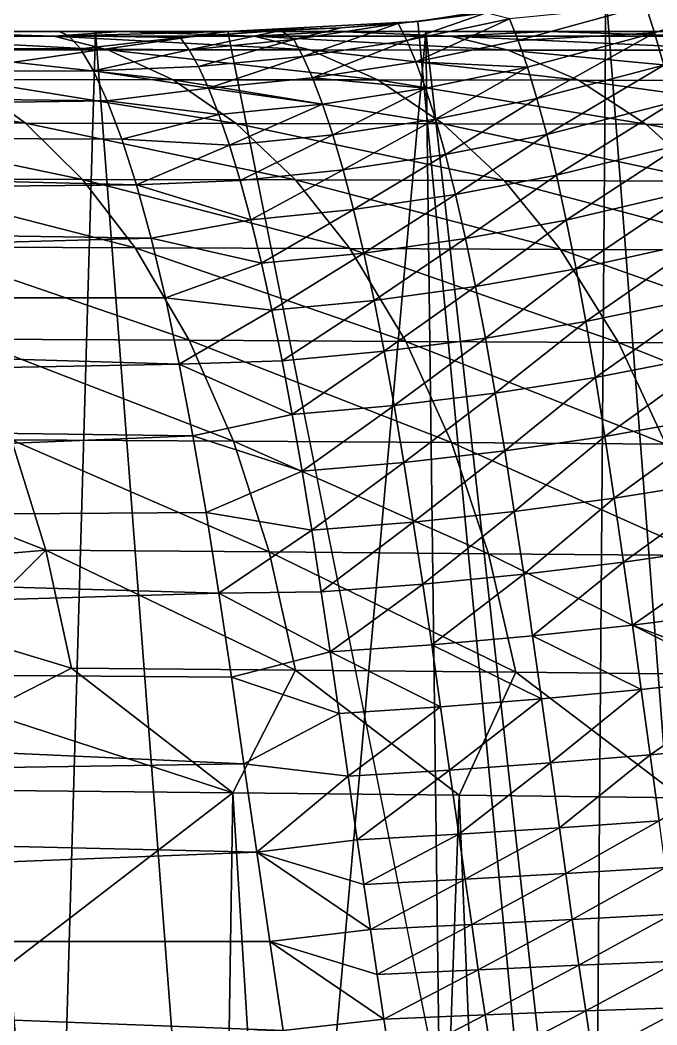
# Model space of a CAD drawing. Extents: x -53 to 3.8, y 0 to 88.2.
# Drawn here: x -11.576 to -10.175, y 68.064 to 70.274 of the extents above; entities that cross this region are included whole.
import ezdxf

# ---------------------------------------------------------------- set-up
doc = ezdxf.new("R2010")
doc.units = 0

msp = doc.modelspace()

# ---------------------------------------------------------------- linework, layer by layer
for points in [[(-10.2874, 70.3364), (-9.88293, 70.4448), (-9.97236, 66.234)], [(-10.7009, 70.2709), (-10.5502, 70.2896, 2.48628), (-10.2874, 70.3364)], [(-10.7009, 70.2709), (-10.2874, 70.3364), (-10.3189, 66.249)], [(-10.3189, 66.249), (-10.2874, 70.3364), (-9.97236, 66.234)], [(-9.90612, 70.3391, 2.90655), (-10.199, 70.3059, 2.73059), (-10.1798, 70.2459, 2.87859)], [(-10.1597, 70.1748, 3.02278), (-9.90612, 70.3391, 2.90655), (-10.1798, 70.2459, 2.87859)], [(-10.199, 70.3059, 2.73059), (-10.4992, 70.277, 2.57027), (-10.4799, 70.2291, 2.71661)], [(-10.1798, 70.2459, 2.87859), (-10.199, 70.3059, 2.73059), (-10.4799, 70.2291, 2.71661)], [(-10.5502, 70.2896, 2.48628), (-10.7187, 70.2691, 2.42843), (-10.7441, 70.2661, 2.42173)], [(-10.7441, 70.2661, 2.42173), (-10.7252, 70.2294, 2.56762), (-10.5502, 70.2896, 2.48628)], [(-10.7252, 70.2294, 2.56762), (-10.4992, 70.277, 2.57027), (-10.5502, 70.2896, 2.48628)], [(-10.7187, 70.2691, 2.42843), (-10.5502, 70.2896, 2.48628), (-10.7009, 70.2709)], [(-11.119, 70.249), (-10.8701, 70.2567, 2.36979), (-10.7009, 70.2709)], [(-11.119, 70.249), (-10.7009, 70.2709), (-10.3189, 66.249)], [(-10.7441, 70.2661, 2.42173), (-10.8701, 70.2567, 2.36979), (-10.9733, 70.231, 2.42491)], [(-10.9733, 70.231, 2.42491), (-10.9535, 70.1942, 2.56889), (-10.7441, 70.2661, 2.42173)], [(-10.9535, 70.1942, 2.56889), (-10.7252, 70.2294, 2.56762), (-10.7441, 70.2661, 2.42173)], [(-10.8701, 70.2567, 2.36979), (-10.7187, 70.2691, 2.42843), (-10.7009, 70.2709)], [(-10.7187, 70.2691, 2.42843), (-10.8701, 70.2567, 2.36979), (-10.7441, 70.2661, 2.42173)], [(-10.4992, 70.277, 2.57027), (-10.7252, 70.2294, 2.56762), (-10.7051, 70.182, 2.71099)], [(-10.4799, 70.2291, 2.71661), (-10.4992, 70.277, 2.57027), (-10.7051, 70.182, 2.71099)], [(-38.9169, 66.249), (-11.119, 70.249), (-10.3189, 66.249)], [(-38.131, 70.249), (-11.119, 70.249), (-38.9169, 66.249)], [(-38.131, 70.249), (-11.4898, 70.249, 2), (-11.119, 70.249)], [(-37.7665, 70.249, 2), (-11.4898, 70.249, 2), (-38.131, 70.249)], [(-11.4898, 70.249, 2), (-37.7874, 70.2393, 2.19622), (-27.4602, 70.2244, 2.31287)], [(-11.4898, 70.249, 2), (-37.7665, 70.249, 2), (-37.7874, 70.2393, 2.19622)], [(-27.4602, 70.2244, 2.31287), (-21.7785, 70.2244, 2.31287), (-11.4898, 70.249, 2)], [(-21.7785, 70.2244, 2.31287), (-16.0969, 70.2244, 2.31287), (-11.4898, 70.249, 2)], [(-11.4898, 70.249, 2), (-16.0969, 70.2244, 2.31287), (-11.4683, 70.2393, 2.19623)], [(-11.4683, 70.2393, 2.19623), (-16.0969, 70.2244, 2.31287), (-11.4428, 70.2104, 2.39048)], [(-11.3541, 70.249, 17.7144), (-14.6319, 70.249, 17.1395), (-11.8389, 70.249, 18.0738)], [(-13.7833, 70.249, 16.6157), (-14.6319, 70.249, 17.1395), (-11.3541, 70.249, 17.7144)], [(-10.8793, 70.249, 17.3418), (-13.7833, 70.249, 16.6157), (-11.3541, 70.249, 17.7144)], [(-10.4151, 70.249, 16.9561), (-13.7833, 70.249, 16.6157), (-10.8793, 70.249, 17.3418)], [(-12.962, 70.249, 16.0499), (-13.7833, 70.249, 16.6157), (-10.4151, 70.249, 16.9561)], [(-9.96162, 70.249, 16.5579), (-12.962, 70.249, 16.0499), (-10.4151, 70.249, 16.9561)], [(-12.1702, 70.249, 15.4436), (-12.962, 70.249, 16.0499), (-9.96162, 70.249, 16.5579)], [(-9.51938, 70.249, 16.1472), (-12.1702, 70.249, 15.4436), (-9.96162, 70.249, 16.5579)], [(-9.08868, 70.249, 15.7244), (-12.1702, 70.249, 15.4436), (-9.51938, 70.249, 16.1472)], [(-11.4099, 70.249, 14.7982), (-12.1702, 70.249, 15.4436), (-9.08868, 70.249, 15.7244)], [(-12.1702, 70.249, 15.4436), (-11.4099, 70.249, 14.7982), (-11.5365, 65.8584, 15.7874)], [(-12.0109, 65.8584, 16.1892), (-12.1702, 70.249, 15.4436), (-11.5365, 65.8584, 15.7874)], [(-11.5015, 70.2388, 18.0768), (-11.8389, 70.249, 18.0738), (-11.9505, 70.2388, 18.3995)], [(-11.3831, 70.2084, 18.2369), (-11.9505, 70.2388, 18.3995), (-11.8364, 70.2086, 18.5623)], [(-11.5015, 70.2388, 18.0768), (-11.9505, 70.2388, 18.3995), (-11.3831, 70.2084, 18.2369)], [(-11.3541, 70.249, 17.7144), (-11.8389, 70.249, 18.0738), (-11.5015, 70.2388, 18.0768)], [(-11.5365, 65.8584, 15.7874), (-11.4099, 70.249, 14.7982), (-11.075, 65.8584, 15.3709)], [(-11.0608, 70.2388, 17.7429), (-11.3541, 70.249, 17.7144), (-11.5015, 70.2388, 18.0768)], [(-10.9382, 70.2083, 17.9003), (-11.5015, 70.2388, 18.0768), (-11.3831, 70.2084, 18.2369)], [(-11.0608, 70.2388, 17.7429), (-11.5015, 70.2388, 18.0768), (-10.9382, 70.2083, 17.9003)], [(-11.4683, 70.2393, 2.19623), (-11.119, 70.249, 2.24308), (-11.4898, 70.249, 2)], [(-11.119, 70.249), (-11.4898, 70.249, 2), (-11.119, 70.249, 2.24308)], [(-11.2233, 70.2354, 2.28596), (-11.119, 70.249, 2.24308), (-11.4683, 70.2393, 2.19623)], [(-11.4428, 70.2104, 2.39048), (-11.2233, 70.2354, 2.28596), (-11.4683, 70.2393, 2.19623)], [(-8.66982, 70.249, 15.2899), (-11.4099, 70.249, 14.7982), (-9.08868, 70.249, 15.7244)], [(-8.26311, 70.249, 14.844), (-11.4099, 70.249, 14.7982), (-8.66982, 70.249, 15.2899)], [(-10.683, 70.249, 14.1154), (-11.4099, 70.249, 14.7982), (-8.26311, 70.249, 14.844)], [(-11.4099, 70.249, 14.7982), (-10.683, 70.249, 14.1154), (-11.075, 65.8584, 15.3709)], [(-10.8793, 70.249, 17.3418), (-11.3541, 70.249, 17.7144), (-11.0608, 70.2388, 17.7429)], [(-11.2233, 70.2354, 2.28596), (-11.0023, 70.2507, 2.30946), (-11.119, 70.249, 2.24308)], [(-11.2041, 70.2088, 2.4311), (-11.0023, 70.2507, 2.30946), (-11.2233, 70.2354, 2.28596)], [(-10.9733, 70.231, 2.42491), (-11.0023, 70.2507, 2.30946), (-11.2041, 70.2088, 2.4311)], [(-11.0023, 70.2507, 2.30946), (-10.8701, 70.2567, 2.36979), (-11.119, 70.249)], [(-11.119, 70.249, 2.24308), (-11.0023, 70.2507, 2.30946), (-11.119, 70.249)], [(-11.075, 65.8584, 15.3709), (-10.683, 70.249, 14.1154), (-10.6268, 65.8584, 14.9401)], [(-10.6285, 70.2387, 17.3981), (-10.8793, 70.249, 17.3418), (-11.0608, 70.2388, 17.7429)], [(-10.5017, 70.2081, 17.5527), (-11.0608, 70.2388, 17.7429), (-10.9382, 70.2083, 17.9003)], [(-10.6285, 70.2387, 17.3981), (-11.0608, 70.2388, 17.7429), (-10.5017, 70.2081, 17.5527)], [(-10.8701, 70.2567, 2.36979), (-11.0023, 70.2507, 2.30946), (-10.9733, 70.231, 2.42491)], [(-10.4151, 70.249, 16.9561), (-10.8793, 70.249, 17.3418), (-10.6285, 70.2387, 17.3981)], [(-7.86886, 70.249, 14.3871), (-10.683, 70.249, 14.1154), (-8.26311, 70.249, 14.844)], [(-9.99126, 70.249, 13.397), (-10.683, 70.249, 14.1154), (-7.86886, 70.249, 14.3871)], [(-10.1925, 65.8584, 14.4953), (-10.683, 70.249, 14.1154), (-9.99126, 70.249, 13.397)], [(-10.6268, 65.8584, 14.9401), (-10.683, 70.249, 14.1154), (-10.1925, 65.8584, 14.4953)], [(-10.0901, 70.2387, 16.9431), (-10.4151, 70.249, 16.9561), (-10.6285, 70.2387, 17.3981)], [(-9.95816, 70.2079, 17.094), (-10.6285, 70.2387, 17.3981), (-10.5017, 70.2081, 17.5527)], [(-10.0901, 70.2387, 16.9431), (-10.6285, 70.2387, 17.3981), (-9.95816, 70.2079, 17.094)], [(-10.4799, 70.2291, 2.71661), (-10.4597, 70.1706, 2.85957), (-10.1798, 70.2459, 2.87859)], [(-10.4597, 70.1706, 2.85957), (-10.4387, 70.1016, 2.9986), (-10.1798, 70.2459, 2.87859)], [(-10.1798, 70.2459, 2.87859), (-10.4387, 70.1016, 2.9986), (-10.1597, 70.1748, 3.02278)], [(-9.96162, 70.249, 16.5579), (-10.4151, 70.249, 16.9561), (-10.0901, 70.2387, 16.9431)], [(-10.1925, 65.8584, 14.4953), (-9.99126, 70.249, 13.397), (-9.77252, 65.8584, 14.037)], [(-16.0969, 70.2244, 2.31287), (-16.0969, 70.1511, 2.61803), (-11.4428, 70.2104, 2.39048)], [(-11.2041, 70.2088, 2.4311), (-11.2233, 70.2354, 2.28596), (-11.4428, 70.2104, 2.39048)], [(-11.2041, 70.2088, 2.4311), (-11.1834, 70.1716, 2.57409), (-10.9733, 70.231, 2.42491)], [(-11.1834, 70.1716, 2.57409), (-10.9535, 70.1942, 2.56889), (-10.9733, 70.231, 2.42491)], [(-10.7252, 70.2294, 2.56762), (-10.9535, 70.1942, 2.56889), (-10.9325, 70.1469, 2.71016)], [(-10.7051, 70.182, 2.71099), (-10.7252, 70.2294, 2.56762), (-10.9325, 70.1469, 2.71016)], [(-10.7051, 70.182, 2.71099), (-10.4597, 70.1706, 2.85957), (-10.4799, 70.2291, 2.71661)], [(-11.4428, 70.2104, 2.39048), (-16.0969, 70.1511, 2.61803), (-11.4144, 70.1625, 2.58089)], [(-11.2387, 70.1427, 18.4324), (-11.8364, 70.2086, 18.5623), (-11.6971, 70.1431, 18.761)], [(-11.3831, 70.2084, 18.2369), (-11.8364, 70.2086, 18.5623), (-11.2387, 70.1427, 18.4324)], [(-11.4144, 70.1625, 2.58089), (-11.2041, 70.2088, 2.4311), (-11.4428, 70.2104, 2.39048)], [(-11.1834, 70.1716, 2.57409), (-11.2041, 70.2088, 2.4311), (-11.4144, 70.1625, 2.58089)], [(-10.7886, 70.1422, 18.0925), (-11.3831, 70.2084, 18.2369), (-11.2387, 70.1427, 18.4324)], [(-10.9382, 70.2083, 17.9003), (-11.3831, 70.2084, 18.2369), (-10.7886, 70.1422, 18.0925)], [(-10.9535, 70.1942, 2.56889), (-11.1834, 70.1716, 2.57409), (-11.1615, 70.1239, 2.71415)], [(-10.9325, 70.1469, 2.71016), (-10.9535, 70.1942, 2.56889), (-11.1615, 70.1239, 2.71415)], [(-10.3471, 70.1418, 17.7414), (-10.9382, 70.2083, 17.9003), (-10.7886, 70.1422, 18.0925)], [(-10.5017, 70.2081, 17.5527), (-10.9382, 70.2083, 17.9003), (-10.3471, 70.1418, 17.7414)], [(-9.79714, 70.1412, 17.2781), (-10.5017, 70.2081, 17.5527), (-10.3471, 70.1418, 17.7414)], [(-9.95816, 70.2079, 17.094), (-10.5017, 70.2081, 17.5527), (-9.79714, 70.1412, 17.2781)], [(-11.1615, 70.1239, 2.71415), (-11.1834, 70.1716, 2.57409), (-11.4144, 70.1625, 2.58089)], [(-10.9325, 70.1469, 2.71016), (-10.684, 70.1242, 2.8509), (-10.7051, 70.182, 2.71099)], [(-10.7051, 70.182, 2.71099), (-10.684, 70.1242, 2.8509), (-10.4597, 70.1706, 2.85957)], [(-10.4387, 70.1016, 2.9986), (-10.4173, 70.0223, 3.13248), (-10.1597, 70.1748, 3.02278)], [(-10.1597, 70.1748, 3.02278), (-10.4173, 70.0223, 3.13248), (-10.1391, 70.0931, 3.16175)], [(-11.4144, 70.1625, 2.58089), (-16.0969, 70.1511, 2.61803), (-11.3839, 70.0962, 2.76571)], [(-16.0969, 70.1511, 2.61803), (-16.0969, 70.031, 2.90798), (-11.3839, 70.0962, 2.76571)], [(-11.4144, 70.1625, 2.58089), (-11.3839, 70.0962, 2.76571), (-11.1615, 70.1239, 2.71415)], [(-10.684, 70.1242, 2.8509), (-10.6622, 70.0561, 2.98675), (-10.4597, 70.1706, 2.85957)], [(-10.4597, 70.1706, 2.85957), (-10.6622, 70.0561, 2.98675), (-10.4387, 70.1016, 2.9986)], [(-12.1636, 70.1434, 19.078), (-12.0352, 70.0482, 19.2713), (-11.5637, 70.0475, 18.9513)], [(-11.6971, 70.1431, 18.761), (-12.1636, 70.1434, 19.078), (-11.5637, 70.0475, 18.9513)], [(-11.6971, 70.1431, 18.761), (-11.5637, 70.0475, 18.9513), (-11.1003, 70.0467, 18.6197)], [(-11.6971, 70.1431, 18.761), (-11.1003, 70.0467, 18.6197), (-11.2387, 70.1427, 18.4324)], [(-11.2387, 70.1427, 18.4324), (-11.1003, 70.0467, 18.6197), (-10.6453, 70.046, 18.2765)], [(-10.7886, 70.1422, 18.0925), (-11.2387, 70.1427, 18.4324), (-10.6453, 70.046, 18.2765)], [(-10.9106, 70.0893, 2.84786), (-10.9325, 70.1469, 2.71016), (-11.1615, 70.1239, 2.71415)], [(-10.684, 70.1242, 2.8509), (-10.9325, 70.1469, 2.71016), (-10.9106, 70.0893, 2.84786)], [(-10.7886, 70.1422, 18.0925), (-10.6453, 70.046, 18.2765), (-10.199, 70.0451, 17.9221)], [(-10.3471, 70.1418, 17.7414), (-10.7886, 70.1422, 18.0925), (-10.199, 70.0451, 17.9221)], [(-10.3471, 70.1418, 17.7414), (-10.199, 70.0451, 17.9221), (-9.64301, 70.0441, 17.4543)], [(-9.79714, 70.1412, 17.2781), (-10.3471, 70.1418, 17.7414), (-9.64301, 70.0441, 17.4543)], [(-11.1615, 70.1239, 2.71415), (-11.3839, 70.0962, 2.76571), (-11.1386, 70.0662, 2.85048)], [(-11.1615, 70.1239, 2.71415), (-11.1386, 70.0662, 2.85048), (-10.9106, 70.0893, 2.84786)], [(-10.888, 70.0217, 2.98133), (-10.684, 70.1242, 2.8509), (-10.9106, 70.0893, 2.84786)], [(-10.684, 70.1242, 2.8509), (-10.888, 70.0217, 2.98133), (-10.6622, 70.0561, 2.98675)], [(-11.3839, 70.0962, 2.76571), (-16.0969, 70.031, 2.90798), (-11.352, 70.0124, 2.9432)], [(-11.3839, 70.0962, 2.76571), (-11.352, 70.0124, 2.9432), (-11.1386, 70.0662, 2.85048)], [(-10.9106, 70.0893, 2.84786), (-11.1386, 70.0662, 2.85048), (-11.1152, 69.9985, 2.98238)], [(-10.888, 70.0217, 2.98133), (-10.9106, 70.0893, 2.84786), (-11.1152, 69.9985, 2.98238)], [(-10.6622, 70.0561, 2.98675), (-10.6401, 69.9781, 3.11745), (-10.4387, 70.1016, 2.9986)], [(-10.4387, 70.1016, 2.9986), (-10.6401, 69.9781, 3.11745), (-10.4173, 70.0223, 3.13248)], [(-10.4173, 70.0223, 3.13248), (-10.3957, 69.933, 3.26043), (-10.1391, 70.0931, 3.16175)], [(-10.1391, 70.0931, 3.16175), (-10.3957, 69.933, 3.26043), (-10.1183, 70.001, 3.29471)], [(-11.1386, 70.0662, 2.85048), (-11.352, 70.0124, 2.9432), (-11.1152, 69.9985, 2.98238)], [(-12.0352, 70.0482, 19.2713), (-11.9143, 69.9247, 19.4532), (-11.4382, 69.9236, 19.1304)], [(-11.5637, 70.0475, 18.9513), (-12.0352, 70.0482, 19.2713), (-11.4382, 69.9236, 19.1304)], [(-11.5637, 70.0475, 18.9513), (-10.9701, 69.9223, 18.7958), (-11.1003, 70.0467, 18.6197)], [(-11.4382, 69.9236, 19.1304), (-10.9701, 69.9223, 18.7958), (-11.5637, 70.0475, 18.9513)], [(-11.1003, 70.0467, 18.6197), (-10.5106, 69.9211, 18.4496), (-10.6453, 70.046, 18.2765)], [(-10.9701, 69.9223, 18.7958), (-10.5106, 69.9211, 18.4496), (-11.1003, 70.0467, 18.6197)], [(-10.6622, 70.0561, 2.98675), (-10.888, 70.0217, 2.98133), (-10.8651, 69.9444, 3.10961)], [(-10.6622, 70.0561, 2.98675), (-10.8651, 69.9444, 3.10961), (-10.6401, 69.9781, 3.11745)], [(-10.6453, 70.046, 18.2765), (-10.0598, 69.9198, 18.092), (-10.199, 70.0451, 17.9221)], [(-10.5106, 69.9211, 18.4496), (-10.0598, 69.9198, 18.092), (-10.6453, 70.046, 18.2765)], [(-10.199, 70.0451, 17.9221), (-9.49817, 69.9181, 17.62), (-9.64301, 70.0441, 17.4543)], [(-10.0598, 69.9198, 18.092), (-9.49817, 69.9181, 17.62), (-10.199, 70.0451, 17.9221)], [(-16.0969, 70.031, 2.90798), (-16.0969, 69.867, 3.17557), (-11.3197, 69.9116, 3.11162)], [(-11.352, 70.0124, 2.9432), (-16.0969, 70.031, 2.90798), (-11.3197, 69.9116, 3.11162)], [(-10.888, 70.0217, 2.98133), (-11.1152, 69.9985, 2.98238), (-11.0916, 69.9212, 3.109)], [(-10.888, 70.0217, 2.98133), (-11.0916, 69.9212, 3.109), (-10.8651, 69.9444, 3.10961)], [(-10.6401, 69.9781, 3.11745), (-10.6179, 69.8903, 3.24225), (-10.4173, 70.0223, 3.13248)], [(-10.4173, 70.0223, 3.13248), (-10.6179, 69.8903, 3.24225), (-10.3957, 69.933, 3.26043)], [(-11.352, 70.0124, 2.9432), (-11.3197, 69.9116, 3.11162), (-11.1152, 69.9985, 2.98238)], [(-11.1152, 69.9985, 2.98238), (-11.3197, 69.9116, 3.11162), (-11.0916, 69.9212, 3.109)], [(-10.3957, 69.933, 3.26043), (-10.3741, 69.8342, 3.3816), (-10.1183, 70.001, 3.29471)], [(-10.1183, 70.001, 3.29471), (-10.3741, 69.8342, 3.3816), (-10.0974, 69.899, 3.42073)], [(-10.6401, 69.9781, 3.11745), (-10.8651, 69.9444, 3.10961), (-10.8423, 69.8575, 3.23195)], [(-10.6401, 69.9781, 3.11745), (-10.8423, 69.8575, 3.23195), (-10.6179, 69.8903, 3.24225)], [(-10.8651, 69.9444, 3.10961), (-11.0916, 69.9212, 3.109), (-11.0681, 69.8346, 3.2296)], [(-10.8651, 69.9444, 3.10961), (-11.0681, 69.8346, 3.2296), (-10.8423, 69.8575, 3.23195)], [(-10.6179, 69.8903, 3.24225), (-10.5958, 69.7933, 3.36032), (-10.3957, 69.933, 3.26043)], [(-10.3957, 69.933, 3.26043), (-10.5958, 69.7933, 3.36032), (-10.3741, 69.8342, 3.3816)], [(-11.3197, 69.9116, 3.11162), (-16.0969, 69.867, 3.17557), (-11.2876, 69.7946, 3.26925)], [(-11.9143, 69.9247, 19.4532), (-11.803, 69.7749, 19.6209), (-11.3225, 69.7733, 19.2954)], [(-11.4382, 69.9236, 19.1304), (-11.9143, 69.9247, 19.4532), (-11.3225, 69.7733, 19.2954)], [(-11.4382, 69.9236, 19.1304), (-10.8503, 69.7715, 18.9579), (-10.9701, 69.9223, 18.7958)], [(-11.3225, 69.7733, 19.2954), (-10.8503, 69.7715, 18.9579), (-11.4382, 69.9236, 19.1304)], [(-11.0916, 69.9212, 3.109), (-11.3197, 69.9116, 3.11162), (-11.0681, 69.8346, 3.2296)], [(-11.0681, 69.8346, 3.2296), (-11.3197, 69.9116, 3.11162), (-11.2876, 69.7946, 3.26925)], [(-10.9701, 69.9223, 18.7958), (-10.3866, 69.7697, 18.6088), (-10.5106, 69.9211, 18.4496)], [(-10.8503, 69.7715, 18.9579), (-10.3866, 69.7697, 18.6088), (-10.9701, 69.9223, 18.7958)], [(-10.5106, 69.9211, 18.4496), (-9.93167, 69.7678, 18.2482), (-10.0598, 69.9198, 18.092)], [(-10.3866, 69.7697, 18.6088), (-9.93167, 69.7678, 18.2482), (-10.5106, 69.9211, 18.4496)], [(-10.6179, 69.8903, 3.24225), (-10.8423, 69.8575, 3.23195), (-10.8196, 69.7616, 3.34759)], [(-10.6179, 69.8903, 3.24225), (-10.8196, 69.7616, 3.34759), (-10.5958, 69.7933, 3.36032)], [(-10.3741, 69.8342, 3.3816), (-10.3526, 69.7267, 3.49529), (-10.0974, 69.899, 3.42073)], [(-10.0974, 69.899, 3.42073), (-10.3526, 69.7267, 3.49529), (-10.0765, 69.788, 3.53908)], [(-16.0969, 69.867, 3.17557), (-16.0969, 69.6627, 3.41469), (-11.2876, 69.7946, 3.26925)], [(-10.8423, 69.8575, 3.23195), (-11.0681, 69.8346, 3.2296), (-11.0448, 69.7392, 3.34347)], [(-10.8423, 69.8575, 3.23195), (-11.0448, 69.7392, 3.34347), (-10.8196, 69.7616, 3.34759)], [(-11.0681, 69.8346, 3.2296), (-11.2876, 69.7946, 3.26925), (-11.0448, 69.7392, 3.34347)], [(-10.5958, 69.7933, 3.36032), (-10.5738, 69.6878, 3.47102), (-10.3741, 69.8342, 3.3816)], [(-10.3741, 69.8342, 3.3816), (-10.5738, 69.6878, 3.47102), (-10.3526, 69.7267, 3.49529)], [(-11.2876, 69.7946, 3.26925), (-16.0969, 69.6627, 3.41469), (-11.2561, 69.6627, 3.41461)], [(-11.803, 69.7749, 19.6209), (-11.6885, 69.5721, 19.7932), (-11.2038, 69.5697, 19.4648)], [(-11.3225, 69.7733, 19.2954), (-11.803, 69.7749, 19.6209), (-11.2038, 69.5697, 19.4648)], [(-10.7273, 69.5673, 19.1244), (-11.3225, 69.7733, 19.2954), (-11.2038, 69.5697, 19.4648)], [(-10.8503, 69.7715, 18.9579), (-11.3225, 69.7733, 19.2954), (-10.7273, 69.5673, 19.1244)], [(-11.0448, 69.7392, 3.34347), (-11.2876, 69.7946, 3.26925), (-11.2561, 69.6627, 3.41461)], [(-10.5958, 69.7933, 3.36032), (-10.8196, 69.7616, 3.34759), (-10.7971, 69.6574, 3.45591)], [(-10.5738, 69.6878, 3.47102), (-10.5958, 69.7933, 3.36032), (-10.7971, 69.6574, 3.45591)], [(-10.3526, 69.7267, 3.49529), (-10.3312, 69.611, 3.60085), (-10.0765, 69.788, 3.53908)], [(-10.0765, 69.788, 3.53908), (-10.3312, 69.611, 3.60085), (-10.0556, 69.6684, 3.64906)], [(-10.8196, 69.7616, 3.34759), (-11.0448, 69.7392, 3.34347), (-11.0219, 69.6356, 3.45004)], [(-10.8196, 69.7616, 3.34759), (-11.0219, 69.6356, 3.45004), (-10.7971, 69.6574, 3.45591)], [(-10.2594, 69.5647, 18.7723), (-10.8503, 69.7715, 18.9579), (-10.7273, 69.5673, 19.1244)], [(-10.3866, 69.7697, 18.6088), (-10.8503, 69.7715, 18.9579), (-10.2594, 69.5647, 18.7723)], [(-9.80032, 69.5621, 18.4085), (-10.3866, 69.7697, 18.6088), (-10.2594, 69.5647, 18.7723)], [(-9.93167, 69.7678, 18.2482), (-10.3866, 69.7697, 18.6088), (-9.80032, 69.5621, 18.4085)], [(-11.0448, 69.7392, 3.34347), (-11.2561, 69.6627, 3.41461), (-11.0219, 69.6356, 3.45004)], [(-10.5738, 69.6878, 3.47102), (-10.552, 69.5743, 3.57372), (-10.3526, 69.7267, 3.49529)], [(-10.3526, 69.7267, 3.49529), (-10.552, 69.5743, 3.57372), (-10.3312, 69.611, 3.60085)], [(-10.7749, 69.5455, 3.55632), (-10.5738, 69.6878, 3.47102), (-10.7971, 69.6574, 3.45591)], [(-10.552, 69.5743, 3.57372), (-10.5738, 69.6878, 3.47102), (-10.7749, 69.5455, 3.55632)], [(-16.0969, 69.6627, 3.41469), (-16.0969, 69.4246, 3.61803), (-11.2255, 69.5171, 3.54642)], [(-11.2561, 69.6627, 3.41461), (-16.0969, 69.6627, 3.41469), (-11.2255, 69.5171, 3.54642)], [(-11.0219, 69.6356, 3.45004), (-11.2561, 69.6627, 3.41461), (-11.2255, 69.5171, 3.54642)], [(-10.3312, 69.611, 3.60085), (-10.3101, 69.4879, 3.6976), (-10.0556, 69.6684, 3.64906)], [(-10.0556, 69.6684, 3.64906), (-10.3101, 69.4879, 3.6976), (-10.0349, 69.5412, 3.74994)], [(-10.7971, 69.6574, 3.45591), (-11.0219, 69.6356, 3.45004), (-10.9993, 69.5245, 3.54873)], [(-10.7971, 69.6574, 3.45591), (-10.9993, 69.5245, 3.54873), (-10.7749, 69.5455, 3.55632)], [(-11.0219, 69.6356, 3.45004), (-11.2255, 69.5171, 3.54642), (-10.9993, 69.5245, 3.54873)], [(-10.552, 69.5743, 3.57372), (-10.5305, 69.4537, 3.66778), (-10.3312, 69.611, 3.60085)], [(-10.3312, 69.611, 3.60085), (-10.5305, 69.4537, 3.66778), (-10.3101, 69.4879, 3.6976)], [(-10.7531, 69.4264, 3.6482), (-10.552, 69.5743, 3.57372), (-10.7749, 69.5455, 3.55632)], [(-10.5305, 69.4537, 3.66778), (-10.552, 69.5743, 3.57372), (-10.7531, 69.4264, 3.6482)], [(-11.6885, 69.5721, 19.7932), (-11.5948, 69.3507, 19.9343), (-11.1065, 69.3477, 19.6035)], [(-11.2038, 69.5697, 19.4648), (-11.6885, 69.5721, 19.7932), (-11.1065, 69.3477, 19.6035)], [(-10.6266, 69.3445, 19.2606), (-11.2038, 69.5697, 19.4648), (-11.1065, 69.3477, 19.6035)], [(-10.7273, 69.5673, 19.1244), (-11.2038, 69.5697, 19.4648), (-10.6266, 69.3445, 19.2606)], [(-10.1554, 69.3412, 18.9058), (-10.7273, 69.5673, 19.1244), (-10.6266, 69.3445, 19.2606)], [(-10.2594, 69.5647, 18.7723), (-10.7273, 69.5673, 19.1244), (-10.1554, 69.3412, 18.9058)], [(-9.6931, 69.3378, 18.5393), (-10.2594, 69.5647, 18.7723), (-10.1554, 69.3412, 18.9058)], [(-9.80032, 69.5621, 18.4085), (-10.2594, 69.5647, 18.7723), (-9.6931, 69.3378, 18.5393)], [(-10.7749, 69.5455, 3.55632), (-10.9993, 69.5245, 3.54873), (-10.9771, 69.4063, 3.63896)], [(-10.7531, 69.4264, 3.6482), (-10.7749, 69.5455, 3.55632), (-10.9771, 69.4063, 3.63896)], [(-10.3101, 69.4879, 3.6976), (-10.2892, 69.3581, 3.78487), (-10.0349, 69.5412, 3.74994)], [(-10.0349, 69.5412, 3.74994), (-10.2892, 69.3581, 3.78487), (-10.0143, 69.407, 3.84102)], [(-11.2255, 69.5171, 3.54642), (-16.0969, 69.4246, 3.61803), (-11.1956, 69.3595, 3.66338)], [(-10.9993, 69.5245, 3.54873), (-11.2255, 69.5171, 3.54642), (-10.9771, 69.4063, 3.63896)], [(-11.2255, 69.5171, 3.54642), (-11.1956, 69.3595, 3.66338), (-10.9771, 69.4063, 3.63896)], [(-10.5305, 69.4537, 3.66778), (-10.5094, 69.3264, 3.75256), (-10.3101, 69.4879, 3.6976)], [(-10.3101, 69.4879, 3.6976), (-10.5094, 69.3264, 3.75256), (-10.2892, 69.3581, 3.78487)], [(-10.7317, 69.3009, 3.73095), (-10.5305, 69.4537, 3.66778), (-10.7531, 69.4264, 3.6482)], [(-10.5094, 69.3264, 3.75256), (-10.5305, 69.4537, 3.66778), (-10.7317, 69.3009, 3.73095)], [(-16.0969, 69.4246, 3.61803), (-16.0969, 69.157, 3.78201), (-11.1956, 69.3595, 3.66338)], [(-10.7531, 69.4264, 3.6482), (-10.9771, 69.4063, 3.63896), (-10.9554, 69.2818, 3.72015)], [(-10.7317, 69.3009, 3.73095), (-10.7531, 69.4264, 3.6482), (-10.9554, 69.2818, 3.72015)], [(-10.9771, 69.4063, 3.63896), (-11.1956, 69.3595, 3.66338), (-10.9554, 69.2818, 3.72015)], [(-10.2892, 69.3581, 3.78487), (-10.2686, 69.2222, 3.86215), (-10.0143, 69.407, 3.84102)], [(-10.0143, 69.407, 3.84102), (-10.2686, 69.2222, 3.86215), (-9.99388, 69.2666, 3.92175)], [(-11.1956, 69.3595, 3.66338), (-16.0969, 69.157, 3.78201), (-11.1668, 69.191, 3.76426)], [(-11.1956, 69.3595, 3.66338), (-11.1668, 69.191, 3.76426), (-10.9554, 69.2818, 3.72015)], [(-10.5094, 69.3264, 3.75256), (-10.4886, 69.1933, 3.82757), (-10.2892, 69.3581, 3.78487)], [(-10.2892, 69.3581, 3.78487), (-10.4886, 69.1933, 3.82757), (-10.2686, 69.2222, 3.86215)], [(-11.5948, 69.3507, 19.9343), (-11.8644, 69.243, 20.1895), (-11.519, 69.108, 20.0484)], [(-11.5948, 69.3507, 19.9343), (-11.519, 69.108, 20.0484), (-11.0281, 69.1042, 19.7154)], [(-11.1065, 69.3477, 19.6035), (-11.5948, 69.3507, 19.9343), (-11.0281, 69.1042, 19.7154)], [(-10.5455, 69.1003, 19.3703), (-11.1065, 69.3477, 19.6035), (-11.0281, 69.1042, 19.7154)], [(-10.6266, 69.3445, 19.2606), (-11.1065, 69.3477, 19.6035), (-10.5455, 69.1003, 19.3703)], [(-10.0717, 69.0963, 19.0133), (-10.6266, 69.3445, 19.2606), (-10.5455, 69.1003, 19.3703)], [(-10.1554, 69.3412, 18.9058), (-10.6266, 69.3445, 19.2606), (-10.0717, 69.0963, 19.0133)], [(-10.7107, 69.1697, 3.8041), (-10.5094, 69.3264, 3.75256), (-10.7317, 69.3009, 3.73095)], [(-10.4886, 69.1933, 3.82757), (-10.5094, 69.3264, 3.75256), (-10.7107, 69.1697, 3.8041)], [(-10.7317, 69.3009, 3.73095), (-10.9554, 69.2818, 3.72015), (-10.9342, 69.1517, 3.79185)], [(-10.7107, 69.1697, 3.8041), (-10.7317, 69.3009, 3.73095), (-10.9342, 69.1517, 3.79185)], [(-10.9554, 69.2818, 3.72015), (-11.1668, 69.191, 3.76426), (-10.9342, 69.1517, 3.79185)], [(-10.2686, 69.2222, 3.86215), (-10.2481, 69.0813, 3.92909), (-9.99388, 69.2666, 3.92175)], [(-9.99388, 69.2666, 3.92175), (-10.2481, 69.0813, 3.92909), (-9.97358, 69.1209, 3.99178)], [(-11.8644, 69.243, 20.1895), (-11.7776, 69.0857, 20.2302), (-11.519, 69.108, 20.0484)], [(-10.4886, 69.1933, 3.82757), (-10.4679, 69.0551, 3.89247), (-10.2686, 69.2222, 3.86215)], [(-10.2686, 69.2222, 3.86215), (-10.4679, 69.0551, 3.89247), (-10.2481, 69.0813, 3.92909)], [(-11.1668, 69.191, 3.76426), (-16.0969, 69.157, 3.78201), (-11.1387, 69.0134, 3.84813)], [(-11.1387, 69.0134, 3.84813), (-10.9342, 69.1517, 3.79185), (-11.1668, 69.191, 3.76426)], [(-10.6899, 69.0336, 3.8673), (-10.4886, 69.1933, 3.82757), (-10.7107, 69.1697, 3.8041)], [(-10.4679, 69.0551, 3.89247), (-10.4886, 69.1933, 3.82757), (-10.6899, 69.0336, 3.8673)], [(-16.0969, 69.157, 3.78201), (-16.0969, 68.867, 3.90211), (-11.1387, 69.0134, 3.84813)], [(-10.7107, 69.1697, 3.8041), (-10.9342, 69.1517, 3.79185), (-10.9132, 69.0166, 3.85372)], [(-10.6899, 69.0336, 3.8673), (-10.7107, 69.1697, 3.8041), (-10.9132, 69.0166, 3.85372)], [(-10.9132, 69.0166, 3.85372), (-10.9342, 69.1517, 3.79185), (-11.1387, 69.0134, 3.84813)], [(-10.2481, 69.0813, 3.92909), (-10.2286, 68.9431, 3.98292), (-9.97358, 69.1209, 3.99178)], [(-9.97358, 69.1209, 3.99178), (-10.2286, 68.9431, 3.98292), (-9.95427, 68.978, 4.04821)], [(-11.519, 69.108, 20.0484), (-11.7776, 69.0857, 20.2302), (-11.707, 68.9215, 20.2643)], [(-11.519, 69.108, 20.0484), (-11.707, 68.9215, 20.2643), (-11.4627, 68.8485, 20.1332)], [(-11.519, 69.108, 20.0484), (-11.4627, 68.8485, 20.1332), (-10.9698, 68.8441, 19.7985)], [(-11.0281, 69.1042, 19.7154), (-11.519, 69.108, 20.0484), (-10.9698, 68.8441, 19.7985)], [(-11.0281, 69.1042, 19.7154), (-10.9698, 68.8441, 19.7985), (-10.4855, 68.8394, 19.4516)], [(-11.0281, 69.1042, 19.7154), (-10.4855, 68.8394, 19.4516), (-10.5455, 69.1003, 19.3703)], [(-10.5455, 69.1003, 19.3703), (-10.4855, 68.8394, 19.4516), (-10.0099, 68.8346, 19.0927)], [(-10.0717, 69.0963, 19.0133), (-10.5455, 69.1003, 19.3703), (-10.0099, 68.8346, 19.0927)], [(-10.4679, 69.0551, 3.89247), (-10.4484, 68.9196, 3.94457), (-10.2481, 69.0813, 3.92909)], [(-10.2481, 69.0813, 3.92909), (-10.4484, 68.9196, 3.94457), (-10.2286, 68.9431, 3.98292)], [(-10.4679, 69.0551, 3.89247), (-10.6899, 69.0336, 3.8673), (-10.6702, 68.9, 3.91795)], [(-10.4484, 68.9196, 3.94457), (-10.4679, 69.0551, 3.89247), (-10.6702, 68.9, 3.91795)], [(-10.6899, 69.0336, 3.8673), (-10.9132, 69.0166, 3.85372), (-10.8935, 68.8841, 3.9032)], [(-10.6702, 68.9, 3.91795), (-10.6899, 69.0336, 3.8673), (-10.8935, 68.8841, 3.9032)], [(-11.1387, 69.0134, 3.84813), (-16.0969, 68.867, 3.90211), (-11.111, 68.8285, 3.9142)], [(-10.8935, 68.8841, 3.9032), (-10.9132, 69.0166, 3.85372), (-11.1387, 69.0134, 3.84813)], [(-11.1387, 69.0134, 3.84813), (-11.111, 68.8285, 3.9142), (-10.8935, 68.8841, 3.9032)], [(-10.2286, 68.9431, 3.98292), (-9.93495, 68.832, 4.09422), (-9.95427, 68.978, 4.04821)], [(-10.4484, 68.9196, 3.94457), (-10.2092, 68.8018, 4.0267), (-10.2286, 68.9431, 3.98292)], [(-10.2286, 68.9431, 3.98292), (-10.2092, 68.8018, 4.0267), (-9.93495, 68.832, 4.09422)], [(-11.4627, 68.8485, 20.1332), (-11.707, 68.9215, 20.2643), (-11.6527, 68.752, 20.2912)], [(-10.4289, 68.7811, 3.98682), (-10.4484, 68.9196, 3.94457), (-10.6702, 68.9, 3.91795)], [(-10.2092, 68.8018, 4.0267), (-10.4484, 68.9196, 3.94457), (-10.4289, 68.7811, 3.98682)], [(-10.6702, 68.9, 3.91795), (-10.8935, 68.8841, 3.9032), (-10.6506, 68.7634, 3.95891)], [(-10.6702, 68.9, 3.91795), (-10.6506, 68.7634, 3.95891), (-10.4289, 68.7811, 3.98682)], [(-16.0969, 68.867, 3.90211), (-16.0969, 68.5619, 3.97538), (-11.0833, 68.638, 3.96157)], [(-11.111, 68.8285, 3.9142), (-16.0969, 68.867, 3.90211), (-11.0833, 68.638, 3.96157)], [(-11.111, 68.8285, 3.9142), (-10.8738, 68.7486, 3.9431), (-10.8935, 68.8841, 3.9032)], [(-10.8935, 68.8841, 3.9032), (-10.8738, 68.7486, 3.9431), (-10.6506, 68.7634, 3.95891)], [(-11.4627, 68.8485, 20.1332), (-11.6527, 68.752, 20.2912), (-11.1078, 68.5742, 19.9723)], [(-10.9698, 68.8441, 19.7985), (-11.4627, 68.8485, 20.1332), (-11.1078, 68.5742, 19.9723)], [(-11.111, 68.8285, 3.9142), (-11.0833, 68.638, 3.96157), (-10.8738, 68.7486, 3.9431)], [(-11.1078, 68.5742, 19.9723), (-10.6098, 68.5688, 19.6214), (-10.9698, 68.8441, 19.7985)], [(-10.9698, 68.8441, 19.7985), (-10.6098, 68.5688, 19.6214), (-10.4855, 68.8394, 19.4516)], [(-10.6098, 68.5688, 19.6214), (-10.1208, 68.5633, 19.2579), (-10.4855, 68.8394, 19.4516)], [(-10.4855, 68.8394, 19.4516), (-10.1208, 68.5633, 19.2579), (-10.0099, 68.8346, 19.0927)], [(-10.2092, 68.8018, 4.0267), (-10.1896, 68.658, 4.06027), (-9.93495, 68.832, 4.09422)], [(-9.93495, 68.832, 4.09422), (-10.1896, 68.658, 4.06027), (-9.91545, 68.6835, 4.1297)], [(-10.4092, 68.6401, 4.01908), (-10.2092, 68.8018, 4.0267), (-10.4289, 68.7811, 3.98682)], [(-10.1896, 68.658, 4.06027), (-10.2092, 68.8018, 4.0267), (-10.4092, 68.6401, 4.01908)], [(-10.4289, 68.7811, 3.98682), (-10.6506, 68.7634, 3.95891), (-10.6309, 68.6243, 3.99002)], [(-10.4092, 68.6401, 4.01908), (-10.4289, 68.7811, 3.98682), (-10.6309, 68.6243, 3.99002)], [(-10.8738, 68.7486, 3.9431), (-10.8539, 68.6106, 3.97322), (-10.6506, 68.7634, 3.95891)], [(-10.6506, 68.7634, 3.95891), (-10.8539, 68.6106, 3.97322), (-10.6309, 68.6243, 3.99002)], [(-11.1078, 68.5742, 19.9723), (-11.6527, 68.752, 20.2912), (-11.6146, 68.5794, 20.3104)], [(-10.8738, 68.7486, 3.9431), (-11.0833, 68.638, 3.96157), (-10.8539, 68.6106, 3.97322)], [(-10.1896, 68.658, 4.06027), (-10.1698, 68.5125, 4.08362), (-9.91545, 68.6835, 4.1297)], [(-10.3893, 68.4975, 4.04131), (-10.1896, 68.658, 4.06027), (-10.4092, 68.6401, 4.01908)], [(-10.1698, 68.5125, 4.08362), (-10.1896, 68.658, 4.06027), (-10.3893, 68.4975, 4.04131)], [(-11.0833, 68.638, 3.96157), (-16.0969, 68.5619, 3.97538), (-11.0553, 68.4437, 3.98994)], [(-11.0833, 68.638, 3.96157), (-11.0553, 68.4437, 3.98994), (-10.8539, 68.6106, 3.97322)], [(-10.8539, 68.6106, 3.97322), (-10.8339, 68.4709, 3.99354), (-10.6309, 68.6243, 3.99002)], [(-10.6309, 68.6243, 3.99002), (-10.8339, 68.4709, 3.99354), (-10.6109, 68.4836, 4.01124)], [(-10.4092, 68.6401, 4.01908), (-10.6309, 68.6243, 3.99002), (-10.6109, 68.4836, 4.01124)], [(-10.3893, 68.4975, 4.04131), (-10.4092, 68.6401, 4.01908), (-10.6109, 68.4836, 4.01124)], [(-10.8539, 68.6106, 3.97322), (-11.0553, 68.4437, 3.98994), (-10.8339, 68.4709, 3.99354)], [(-16.0969, 68.5619, 3.97538), (-16.0969, 68.2476, 4), (-11.0553, 68.4437, 3.98994)], [(-11.5998, 68.1962, 20.3773), (-11.1078, 68.5742, 19.9723), (-11.6146, 68.5794, 20.3104)], [(-11.1866, 63.4733, 21.0467), (-11.1078, 68.5742, 19.9723), (-11.5998, 68.1962, 20.3773)], [(-10.7907, 63.4733, 20.7716), (-11.1078, 68.5742, 19.9723), (-11.1866, 63.4733, 21.0467)], [(-10.6098, 68.5688, 19.6214), (-11.1078, 68.5742, 19.9723), (-10.7907, 63.4733, 20.7716)], [(-10.4005, 63.4733, 20.4887), (-10.6098, 68.5688, 19.6214), (-10.7907, 63.4733, 20.7716)], [(-10.1208, 68.5633, 19.2579), (-10.6098, 68.5688, 19.6214), (-10.4005, 63.4733, 20.4887)], [(-10.0161, 63.4733, 20.198), (-10.1208, 68.5633, 19.2579), (-10.4005, 63.4733, 20.4887)], [(-10.3893, 68.4975, 4.04131), (-10.6109, 68.4836, 4.01124), (-10.5967, 68.3843, 4.02024)], [(-10.3752, 68.3969, 4.05094), (-10.3893, 68.4975, 4.04131), (-10.5967, 68.3843, 4.02024)], [(-10.3752, 68.3969, 4.05094), (-10.1698, 68.5125, 4.08362), (-10.3893, 68.4975, 4.04131)], [(-10.1558, 68.41, 4.09391), (-10.1698, 68.5125, 4.08362), (-10.3752, 68.3969, 4.05094)], [(-10.8339, 68.4709, 3.99354), (-11.0553, 68.4437, 3.98994), (-10.8196, 68.3724, 4.00195)], [(-10.8339, 68.4709, 3.99354), (-10.8196, 68.3724, 4.00195), (-10.6109, 68.4836, 4.01124)], [(-10.6109, 68.4836, 4.01124), (-10.8196, 68.3724, 4.00195), (-10.5967, 68.3843, 4.02024)], [(-11.0553, 68.4437, 3.98994), (-16.0969, 68.2476, 4), (-11.0265, 68.2476, 3.99932)], [(-11.0553, 68.4437, 3.98994), (-11.0265, 68.2476, 3.99932), (-10.8052, 68.2736, 4.00556)], [(-10.8196, 68.3724, 4.00195), (-11.0553, 68.4437, 3.98994), (-10.8052, 68.2736, 4.00556)], [(-10.3609, 68.296, 4.05566), (-10.1558, 68.41, 4.09391), (-10.3752, 68.3969, 4.05094)], [(-10.1415, 68.3072, 4.09921), (-10.1558, 68.41, 4.09391), (-10.3609, 68.296, 4.05566)], [(-10.8196, 68.3724, 4.00195), (-10.8052, 68.2736, 4.00556), (-10.5967, 68.3843, 4.02024)], [(-10.5967, 68.3843, 4.02024), (-10.8052, 68.2736, 4.00556), (-10.5823, 68.2848, 4.0244)], [(-10.3752, 68.3969, 4.05094), (-10.5967, 68.3843, 4.02024), (-10.5823, 68.2848, 4.0244)], [(-10.3609, 68.296, 4.05566), (-10.3752, 68.3969, 4.05094), (-10.5823, 68.2848, 4.0244)], [(-10.3609, 68.296, 4.05566), (-10.5823, 68.2848, 4.0244), (-10.5677, 68.1853, 4.02373)], [(-10.3463, 68.1951, 4.0555), (-10.3609, 68.296, 4.05566), (-10.5677, 68.1853, 4.02373)], [(-10.3463, 68.1951, 4.0555), (-10.1415, 68.3072, 4.09921), (-10.3609, 68.296, 4.05566)], [(-10.127, 68.2044, 4.09952), (-10.1415, 68.3072, 4.09921), (-10.3463, 68.1951, 4.0555)], [(-10.8052, 68.2736, 4.00556), (-11.0265, 68.2476, 3.99932), (-10.7905, 68.1748, 4.00437)], [(-10.8052, 68.2736, 4.00556), (-10.7905, 68.1748, 4.00437), (-10.5823, 68.2848, 4.0244)], [(-10.5823, 68.2848, 4.0244), (-10.7905, 68.1748, 4.00437), (-10.5677, 68.1853, 4.02373)], [(-16.0969, 68.2476, 4), (-16.0969, 67.9361, 3.97538), (-10.9967, 68.0515, 3.9897)], [(-11.0265, 68.2476, 3.99932), (-16.0969, 68.2476, 4), (-10.9967, 68.0515, 3.9897)], [(-10.7754, 68.0762, 3.99837), (-11.0265, 68.2476, 3.99932), (-10.9967, 68.0515, 3.9897)], [(-10.7905, 68.1748, 4.00437), (-11.0265, 68.2476, 3.99932), (-10.7754, 68.0762, 3.99837)], [(-10.3315, 68.0945, 4.05045), (-10.127, 68.2044, 4.09952), (-10.3463, 68.1951, 4.0555)], [(-10.1123, 68.1018, 4.09486), (-10.127, 68.2044, 4.09952), (-10.3315, 68.0945, 4.05045)], [(-11.5998, 68.1962, 20.3773), (-11.6063, 67.8152, 20.4578), (-11.1866, 63.4733, 21.0467)], [(-10.7905, 68.1748, 4.00437), (-10.7754, 68.0762, 3.99837), (-10.5677, 68.1853, 4.02373)], [(-10.5677, 68.1853, 4.02373), (-10.7754, 68.0762, 3.99837), (-10.5528, 68.0859, 4.01824)], [(-10.5528, 68.0859, 4.01824), (-10.3463, 68.1951, 4.0555), (-10.5677, 68.1853, 4.02373)], [(-10.3315, 68.0945, 4.05045), (-10.3463, 68.1951, 4.0555), (-10.5528, 68.0859, 4.01824)], [(-10.5375, 67.9871, 4.00793), (-10.3315, 68.0945, 4.05045), (-10.5528, 68.0859, 4.01824)], [(-10.3164, 67.9943, 4.04053), (-10.3315, 68.0945, 4.05045), (-10.5375, 67.9871, 4.00793)], [(-10.3164, 67.9943, 4.04053), (-10.1123, 68.1018, 4.09486), (-10.3315, 68.0945, 4.05045)], [(-10.0973, 67.9997, 4.08524), (-10.1123, 68.1018, 4.09486), (-10.3164, 67.9943, 4.04053)], [(-10.7754, 68.0762, 3.99837), (-10.9967, 68.0515, 3.9897), (-10.7601, 67.978, 3.98759)], [(-10.7754, 68.0762, 3.99837), (-10.7601, 67.978, 3.98759), (-10.5528, 68.0859, 4.01824)], [(-10.5528, 68.0859, 4.01824), (-10.7601, 67.978, 3.98759), (-10.5375, 67.9871, 4.00793)]]:
    msp.add_3dface(points)

doc.saveas('drawing.dxf')
